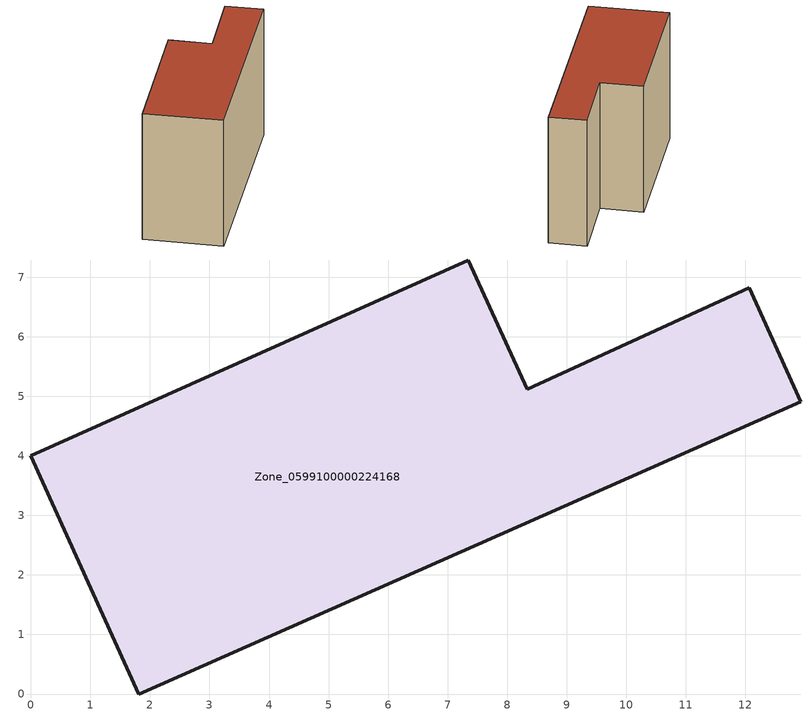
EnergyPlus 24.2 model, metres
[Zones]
Zone_0599100000224168
 floor ground (C_G): 1.81,0 0,4 7.35,7.29 8.34,5.12 12.07,6.82 12.93,4.91 z0
 wall outside (C_F): 1.81,0 12.93,4.91 12.07,6.82 8.34,5.12 7.35,7.29 0,4 1.81,0 z0:7.68
 roof outside (C_R): 0,4 1.81,0 12.93,4.91 12.07,6.82 8.34,5.12 7.35,7.29 z7.68
[BUILDING]
Pand.0599100000224168: North Axis=0; Terrain=City; Loads Convergence Tolerance Value=0.04; Temperature Convergence Tolerance Value=0.4; Solar Distribution=FullExterior; Maximum Number of Warmup Days=25; Minimum Number of Warmup Days=1
[Site:Location]
Rotterdam.The.Hague.AP_ZH_NLD Design_Conditions: Latitude=51.96; Longitude=4.45; Time Zone=1; Elevation=-4.5
[SITE:GROUNDTEMPERATURE:BUILDINGSURFACE]
18, 18, 18, 18, 18, 18, 18, 18, 18, 18, 18, 18
[MATERIAL] Thermal Absorptance=0.9; Solar Absorptance=0.7; Visible Absorptance=0.7
Name | Roughness | Thickness | Conductivity | Density | Specific Heat
G.TI.1946 | MediumSmooth | 0.15 | 1 | 540 | 1210
F.TI.1946 | Rough | 0.3 | 0.857143 | 1920 | 840
R.TI.1946 | MediumRough | 0.2 | 0.1 | 1500 | 1000
[CONSTRUCTION]
C_G: G.TI.1946
C_F: F.TI.1946
C_R: R.TI.1946
[ZONE]
Zone_0599100000224168: Type=1; Multiplier=1; Ceiling Height=Autocalculate; Volume=Autocalculate; Floor Area=autocalculate; Part of Total Floor Area=Yes
[ZONEINFILTRATION:DESIGNFLOWRATE]
Infil_Zone_0599100000224168: Zone or ZoneList or Space or SpaceList=Zone_0599100000224168; Schedule=AlwaysOn; Design Flow Rate Calculation Method=Flow/Area; Flow Rate per Floor Area=0.003; Constant Term Coefficient=1; Temperature Term Coefficient=0; Velocity Term Coefficient=0; Velocity Squared Term Coefficient=0
[HVACTEMPLATE:ZONE:IDEALLOADSAIRSYSTEM]
Zone_0599100000224168: Maximum Heating Supply Air Temperature=50; Minimum Cooling Supply Air Temperature=13; Maximum Heating Supply Air Humidity Ratio=0.0156; Minimum Cooling Supply Air Humidity Ratio=0.0077; Heating Limit=NoLimit; Cooling Limit=NoLimit; Dehumidification Control Type=ConstantSensibleHeatRatio; Cooling Sensible Heat Ratio=0.7; Dehumidification Setpoint=60; Humidification Control Type=None; Humidification Setpoint=30; Outdoor Air Method=None; Outdoor Air Flow Rate per Person=0.00944; Outdoor Air Flow Rate per Zone Floor Area=0; Outdoor Air Flow Rate per Zone=0; Demand Controlled Ventilation Type=None; Outdoor Air Economizer Type=NoEconomizer; Heat Recovery Type=None; Sensible Heat Recovery Effectiveness=0.7; Latent Heat Recovery Effectiveness=0.65
[ZONECONTROL:THERMOSTAT]
ThermostatControl_Zone_0599100000224168: Zone or ZoneList=Zone_0599100000224168; Control Type Schedule=DualSetpointControlType; Control 1=Thermostat_Zone_0599100000224168; Temperature Difference Between Cutout And Setpoint=0
[THERMOSTATSETPOINT:DUALSETPOINT]
Thermostat_Zone_0599100000224168: Heating Setpoint Temperature Schedule=HeatingSetpoint_Zone_0599100000224168; Cooling Setpoint Temperature Schedule=CoolingSetpoint_Zone_0599100000224168
[SCHEDULE:COMPACT]
HeatingSetpoint_Zone_0599100000224168: Through: 12/31, For: AllDays, Until: 24:00, 21
CoolingSetpoint_Zone_0599100000224168: Through: 12/31, For: AllDays, Until: 24:00, 24
DualSetpointControlType: Through: 12/31, For: AllDays, Until: 24:00, 4
AlwaysOn: Through: 12/31, For: AllDays, Until: 24:00, 1
